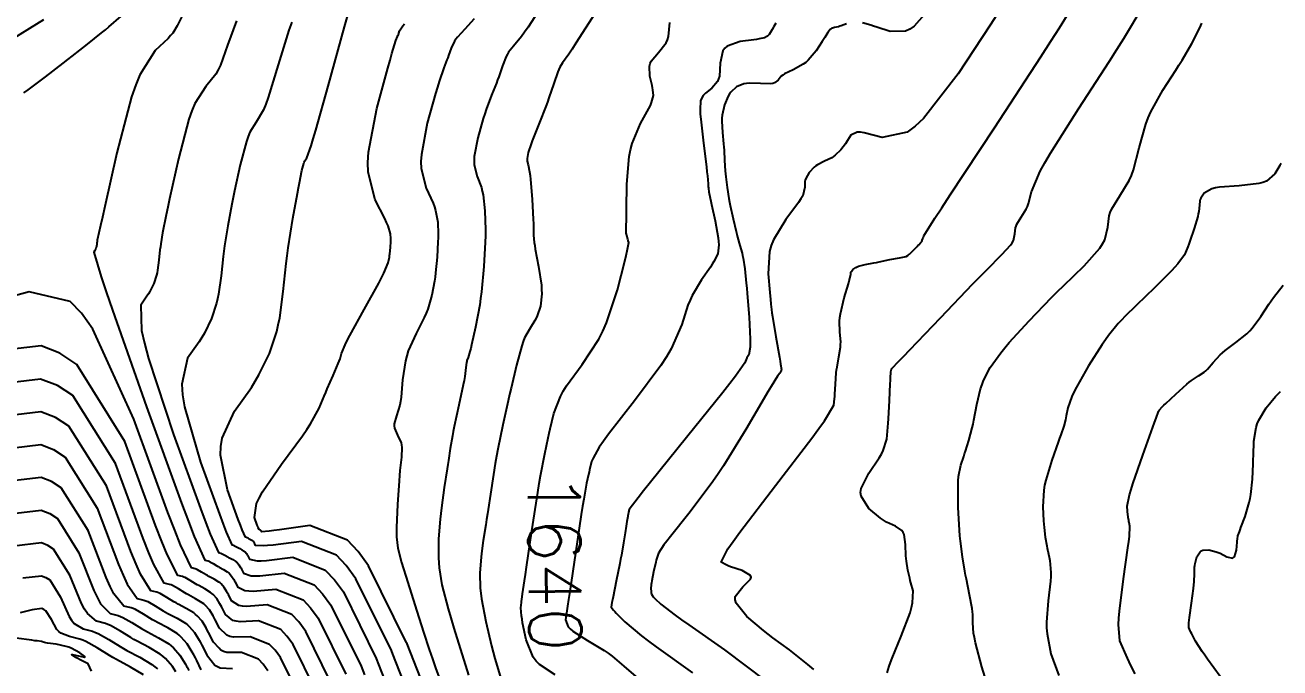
# Model space of a CAD drawing. Header units: metres. Extents: x 837475 to 838479, y 1189012 to 1191015.
# Drawn here: x 837615.7 to 837706.9, y 1190629 to 1190675.7 of the extents above; entities that cross this region are included whole.
import ezdxf

# ---------------------------------------------------------------- set-up
doc = ezdxf.new("R2010")
doc.units = ezdxf.units.M
doc.header["$LTSCALE"] = 0.3
doc.layers.add('COTAS 10', color=1, linetype='Continuous')
doc.layers.add('COTAS INT', color=252, linetype='Continuous')
doc.styles.get("Standard").update_dxf_attribs({"font": 'simplex.shx'})

msp = doc.modelspace()

# ---------------------------------------------------------------- linework, layer by layer
at = {"layer": 'COTAS 10'}
for points in [[(837678.342, 1190628.644), (837678.485, 1190629.127), (837678.583, 1190629.389), (837678.708, 1190629.706), (837679.371, 1190631.315), (837680.007, 1190633.018), (837680.115, 1190633.395), (837680.192, 1190633.73), (837680.224, 1190634.601), (837680.067, 1190635.2), (837680.026, 1190635.365), (837679.985, 1190635.529), (837679.847, 1190636.118), (837679.743, 1190636.757), (837679.723, 1190636.954), (837679.708, 1190637.159), (837679.689, 1190637.968), (837679.58, 1190638.698), (837679.508, 1190638.853), (837679.419, 1190638.987), (837678.946, 1190639.299), (837678.291, 1190639.605), (837678.086, 1190639.735), (837677.871, 1190639.884), (837677.01, 1190640.588), (837676.446, 1190641.489), (837676.418, 1190641.763), (837676.446, 1190642.047), (837677.012, 1190643.164), (837677.776, 1190644.263), (837677.93, 1190644.536), (837678.059, 1190644.796), (837678.314, 1190645.625), (837678.4, 1190646.507), (837678.422, 1190646.801), (837678.443, 1190647.117), (837678.511, 1190648.439), (837678.567, 1190649.646), (837678.58, 1190649.89), (837678.592, 1190650.095), (837678.625, 1190650.508), (837678.649, 1190650.639), (837678.654, 1190650.665), (837678.659, 1190650.687), (837678.673, 1190650.732), (837679.222, 1190651.312), (837679.565, 1190651.671), (837679.989, 1190652.116), (837682.211, 1190654.442), (837684.581, 1190656.908), (837685.099, 1190657.442), (837685.557, 1190657.911), (837686.712, 1190659.065), (837687.318, 1190659.738), (837687.43, 1190659.903), (837687.518, 1190660.059), (837687.634, 1190660.546), (837687.679, 1190660.992), (837687.722, 1190661.121), (837687.779, 1190661.254), (837688.095, 1190661.753), (837688.455, 1190662.352), (837688.539, 1190662.547), (837688.616, 1190662.755), (837688.841, 1190663.608), (837689.476, 1190665.1), (837689.812, 1190665.71), (837690.217, 1190666.406), (837692.261, 1190669.629), (837694.511, 1190673.095), (837695.046, 1190673.943), (837695.544, 1190674.743), (837697.026, 1190677.228)], [(837614.317, 1190674.439), (837617.066, 1190676.121)], [(837644.409, 1190624.953), (837642.423, 1190630.005), (837642.32, 1190630.264), (837639.745, 1190635.478), (837639.035, 1190636.442), (837638.326, 1190637.198), (837635.774, 1190638.198), (837633.717, 1190637.936), (837633.319, 1190637.896), (837632.996, 1190637.871), (837632.45, 1190637.901), (837632.394, 1190638.014), (837632.379, 1190638.041), (837632.365, 1190638.067), (837632.317, 1190638.145), (837632.261, 1190638.21), (837632.242, 1190638.226), (837632.221, 1190638.242), (837632.133, 1190638.296), (837632.038, 1190638.346), (837631.988, 1190638.374), (837631.905, 1190638.426), (837631.827, 1190638.469), (837631.807, 1190638.478), (837631.787, 1190638.486), (837631.717, 1190638.503), (837631.475, 1190639.037), (837631.346, 1190639.371), (837631.191, 1190639.785), (837630.406, 1190641.952), (837629.902, 1190644.467), (837629.923, 1190645.1), (837630.014, 1190645.706), (837630.924, 1190647.668), (837632.143, 1190649.396), (837632.428, 1190649.856), (837632.691, 1190650.306), (837633.453, 1190651.864), (837633.981, 1190653.467), (837634.097, 1190653.947), (837634.199, 1190654.441), (837634.457, 1190656.354), (837634.668, 1190658.392), (837634.741, 1190658.965), (837634.821, 1190659.542), (837635.159, 1190661.656), (837635.49, 1190663.493), (837635.564, 1190663.896), (837635.632, 1190664.251), (837635.813, 1190665.152), (837635.948, 1190665.657), (837635.986, 1190665.764), (837636.024, 1190665.857), (837636.162, 1190666.074), (837636.486, 1190666.948), (837636.641, 1190667.455), (837636.824, 1190668.078), (837637.723, 1190671.283), (837638.907, 1190675.603), (837639.14, 1190676.454)], [(837654.211, 1190628.504), (837653.074, 1190629.243), (837652.83, 1190629.507), (837652.617, 1190629.797), (837652.103, 1190631.058), (837651.856, 1190632.282), (837651.811, 1190632.549), (837651.776, 1190632.785), (837651.732, 1190633.376), (837651.762, 1190633.767), (837651.773, 1190633.877), (837651.786, 1190633.987), (837651.842, 1190634.39), (837651.985, 1190635.34), (837652.053, 1190635.795), (837652.133, 1190636.334), (837652.523, 1190638.973), (837652.952, 1190641.766), (837653.057, 1190642.401), (837653.155, 1190642.977), (837653.459, 1190644.559), (837653.722, 1190645.736), (837653.794, 1190646.057), (837653.867, 1190646.375), (837654.128, 1190647.502), (837654.129, 1190647.507), (837654.604, 1190648.73), (837654.811, 1190649.107), (837655.05, 1190649.5), (837656.187, 1190651.057), (837657.402, 1190652.901), (837657.691, 1190653.475), (837657.959, 1190654.076), (837658.754, 1190656.477), (837659.28, 1190658.574), (837659.379, 1190658.984), (837659.457, 1190659.319), (837659.568, 1190659.914), (837659.536, 1190660.048), (837659.523, 1190660.094), (837659.508, 1190660.144), (837659.442, 1190660.354), (837659.384, 1190660.597), (837659.375, 1190660.667), (837659.369, 1190660.74), (837659.373, 1190661.012), (837659.396, 1190661.666), (837659.402, 1190661.978), (837659.408, 1190662.348), (837659.43, 1190664.158), (837659.594, 1190666.161), (837659.691, 1190666.653), (837659.809, 1190667.117), (837660.419, 1190668.565), (837661.023, 1190669.652), (837661.137, 1190669.888), (837661.229, 1190670.095), (837661.372, 1190670.612), (837661.326, 1190671.029), (837661.299, 1190671.175), (837661.266, 1190671.333), (837661.097, 1190672.011), (837661.067, 1190672.739), (837661.122, 1190672.928), (837661.204, 1190673.112), (837661.73, 1190673.732), (837662.285, 1190674.422), (837662.387, 1190674.65), (837662.466, 1190674.895), (837662.561, 1190675.912)], [(837636.801, 1190627.418), (837635.174, 1190630.711), (837634.726, 1190631.319), (837634.278, 1190631.797), (837632.667, 1190632.428), (837631.32, 1190632.362), (837631.039, 1190632.399), (837630.798, 1190632.461), (837630.259, 1190632.886), (837629.993, 1190633.417), (837629.923, 1190633.546), (837629.856, 1190633.667), (837629.63, 1190634.039), (837629.367, 1190634.343), (837629.276, 1190634.421), (837629.178, 1190634.496), (837628.761, 1190634.748), (837628.312, 1190634.985), (837628.194, 1190635.051), (837628.078, 1190635.118), (837627.684, 1190635.361), (837627.319, 1190635.566), (837627.223, 1190635.608), (837627.127, 1190635.645), (837626.799, 1190635.726), (837626.014, 1190637.245), (837625.632, 1190638.188), (837625.178, 1190639.358), (837622.941, 1190645.469), (837619.465, 1190651.047), (837618.23, 1190651.881), (837616.876, 1190652.406), (837611, 1190651.737)], [(837614.196, 1190640.149), (837616.872, 1190640.468), (837617.487, 1190640.236), (837618.047, 1190639.866), (837619.613, 1190637.376), (837620.696, 1190634.633), (837620.952, 1190634.103), (837621.188, 1190633.673), (837621.881, 1190632.949), (837622.468, 1190632.804), (837622.638, 1190632.739), (837622.812, 1190632.662), (837623.464, 1190632.296), (837624.169, 1190631.861), (837624.375, 1190631.742), (837624.586, 1190631.623), (837625.389, 1190631.2), (837626.135, 1190630.75), (837626.31, 1190630.615), (837626.472, 1190630.475), (837626.942, 1190629.933), (837627.347, 1190629.268), (837627.419, 1190629.14), (837627.467, 1190629.052), (837627.591, 1190628.821)]]:
    msp.add_lwpolyline(points, dxfattribs=at)
at = {"layer": 'COTAS INT'}
for points in [[(837673.013, 1190628.881), (837672.59, 1190629.256), (837671.242, 1190630.319), (837670.033, 1190631.198), (837669.699, 1190631.457), (837669.364, 1190631.723), (837668.157, 1190632.74), (837667.375, 1190633.718), (837667.308, 1190633.958), (837667.307, 1190634.186), (837667.846, 1190634.9), (837668.426, 1190635.466), (837668.451, 1190635.599), (837668.418, 1190635.723), (837667.807, 1190636.087), (837666.97, 1190636.362), (837666.794, 1190636.43), (837666.641, 1190636.494), (837666.291, 1190636.692), (837666.777, 1190637.652), (837667.152, 1190638.196), (837667.631, 1190638.86), (837670.231, 1190642.263), (837672.878, 1190645.705), (837673.387, 1190646.394), (837673.799, 1190646.969), (837674.479, 1190648.093), (837674.523, 1190648.559), (837674.535, 1190648.72), (837674.546, 1190648.894), (837674.584, 1190649.636), (837674.645, 1190650.442), (837674.671, 1190650.657), (837674.702, 1190650.869), (837674.843, 1190651.602), (837674.955, 1190652.309), (837674.965, 1190652.504), (837674.968, 1190652.699), (837674.904, 1190653.399), (837674.881, 1190654.205), (837674.91, 1190654.467), (837674.953, 1190654.746), (837675.232, 1190655.891), (837675.533, 1190656.92), (837675.59, 1190657.126), (837675.635, 1190657.298), (837675.7, 1190657.631), (837675.717, 1190657.749), (837675.731, 1190657.785), (837675.749, 1190657.823), (837675.85, 1190657.969), (837676.065, 1190658.116), (837676.155, 1190658.154), (837676.259, 1190658.191), (837676.745, 1190658.313), (837677.371, 1190658.439), (837677.562, 1190658.477), (837677.761, 1190658.517), (837678.547, 1190658.676), (837679.236, 1190658.814), (837679.375, 1190658.841), (837679.491, 1190658.863), (837679.722, 1190658.903), (837679.852, 1190658.977), (837679.905, 1190659.02), (837679.966, 1190659.074), (837680.244, 1190659.35), (837680.523, 1190659.64), (837680.584, 1190659.703), (837680.638, 1190659.758), (837680.772, 1190659.892), (837680.842, 1190659.97), (837680.855, 1190659.989), (837680.865, 1190660.007), (837680.878, 1190660.063), (837680.883, 1190660.114), (837680.888, 1190660.129), (837680.895, 1190660.144), (837680.931, 1190660.202), (837680.973, 1190660.271), (837680.982, 1190660.293), (837680.991, 1190660.317), (837681.017, 1190660.415), (837681.815, 1190661.684), (837682.31, 1190662.445), (837682.925, 1190663.385), (837686.136, 1190668.262), (837689.519, 1190673.426), (837690.242, 1190674.548), (837690.872, 1190675.535), (837692.374, 1190677.986)], [(837627.2, 1190676.58), (837626.738, 1190675.68), (837626.426, 1190675.147), (837626.27, 1190674.96), (837626.084, 1190674.754), (837625.16, 1190673.868), (837624.048, 1190672.12), (837623.743, 1190671.371), (837623.44, 1190670.507), (837622.354, 1190666.433), (837621.482, 1190662.528), (837621.314, 1190661.771), (837621.177, 1190661.155), (837620.947, 1190660.104), (837620.926, 1190659.971), (837620.921, 1190659.935), (837620.917, 1190659.9), (837620.904, 1190659.772), (837620.887, 1190659.653), (837620.881, 1190659.622), (837620.874, 1190659.592), (837620.841, 1190659.492), (837620.793, 1190659.394), (837620.777, 1190659.366), (837620.759, 1190659.337), (837620.683, 1190659.229), (837621.221, 1190657.437), (837621.59, 1190656.346), (837622.056, 1190654.997), (837624.531, 1190647.98), (837627.066, 1190640.979), (837627.569, 1190639.641), (837627.985, 1190638.563), (837628.766, 1190636.837), (837628.991, 1190636.781), (837629.056, 1190636.756), (837629.123, 1190636.727), (837629.372, 1190636.587), (837629.642, 1190636.42), (837629.721, 1190636.375), (837629.802, 1190636.329), (837630.11, 1190636.167), (837630.395, 1190635.995), (837630.463, 1190635.943), (837630.524, 1190635.889), (837630.705, 1190635.682), (837630.86, 1190635.427), (837630.906, 1190635.344), (837630.953, 1190635.256), (837631.135, 1190634.892), (837631.677, 1190634.625), (837631.951, 1190634.598), (837632.279, 1190634.591), (837633.91, 1190634.736), (837635.897, 1190633.957), (837636.45, 1190633.368), (837637.003, 1190632.617), (837639.008, 1190628.557)], [(837653.39, 1190677.33), (837652.249, 1190675.577), (837651.998, 1190675.211), (837651.775, 1190674.898), (837651.202, 1190674.196), (837650.84, 1190673.755), (837650.75, 1190673.606), (837650.664, 1190673.444), (837650.39, 1190672.76), (837650.119, 1190671.968), (837650.035, 1190671.739), (837649.948, 1190671.505), (837649.597, 1190670.622), (837649.215, 1190669.594), (837649.107, 1190669.268), (837648.998, 1190668.924), (837648.597, 1190667.532), (837648.341, 1190666.184), (837648.324, 1190665.868), (837648.33, 1190665.576), (837648.544, 1190664.726), (837648.854, 1190663.923), (837648.92, 1190663.661), (837648.977, 1190663.381), (837649.114, 1190662.226), (837649.152, 1190660.834), (837649.148, 1190660.405), (837649.137, 1190659.956), (837649.043, 1190658.177), (837648.867, 1190656.341), (837648.805, 1190655.858), (837648.736, 1190655.384), (837648.437, 1190653.762), (837648.146, 1190652.481), (837648.082, 1190652.223), (837648.026, 1190652.006), (837647.886, 1190651.57), (837647.807, 1190651.359), (837647.79, 1190651.284), (837647.775, 1190651.201), (837647.739, 1190650.843), (837647.646, 1190650.175), (837647.595, 1190649.897), (837647.533, 1190649.579), (837647.218, 1190648.093), (837646.887, 1190646.547), (837646.815, 1190646.191), (837646.751, 1190645.865), (837646.59, 1190644.947), (837646.459, 1190644.079), (837646.414, 1190643.784), (837646.365, 1190643.466), (837646.155, 1190642.12), (837645.95, 1190640.636), (837645.903, 1190640.23), (837645.862, 1190639.826), (837645.751, 1190638.386), (837645.737, 1190637.005), (837645.757, 1190636.639), (837645.787, 1190636.279), (837645.982, 1190635.038), (837646.437, 1190633.307), (837646.631, 1190632.638), (837646.856, 1190631.886), (837647.912, 1190628.488)], [(837657.124, 1190676.585), (837655.732, 1190674.404), (837655.452, 1190673.975), (837655.218, 1190673.622), (837654.754, 1190672.975), (837654.558, 1190672.654), (837654.493, 1190672.505), (837654.423, 1190672.33), (837654.128, 1190671.484), (837653.767, 1190670.43), (837653.655, 1190670.124), (837653.538, 1190669.812), (837653.071, 1190668.636), (837652.643, 1190667.565), (837652.55, 1190667.319), (837652.469, 1190667.095), (837652.266, 1190666.47), (837652.184, 1190666.039), (837652.178, 1190665.937), (837652.18, 1190665.844), (837652.249, 1190665.572), (837652.364, 1190665.053), (837652.396, 1190664.804), (837652.428, 1190664.509), (837652.54, 1190663.063), (837652.625, 1190661.603), (837652.64, 1190661.299), (837652.65, 1190661.039), (837652.655, 1190660.462), (837652.697, 1190659.933), (837652.731, 1190659.703), (837652.774, 1190659.437), (837653.011, 1190658.176), (837653.215, 1190656.825), (837653.237, 1190656.501), (837653.244, 1190656.201), (837653.147, 1190655.299), (837652.914, 1190654.595), (837652.835, 1190654.418), (837652.75, 1190654.25), (837652.394, 1190653.709), (837652.001, 1190652.997), (837651.893, 1190652.72), (837651.785, 1190652.409), (837651.399, 1190650.998), (837651.015, 1190649.341), (837650.908, 1190648.874), (837650.802, 1190648.404), (837650.416, 1190646.679), (837650.05, 1190644.893), (837649.955, 1190644.384), (837649.864, 1190643.869), (837649.557, 1190641.96), (837649.296, 1190640.206), (837649.233, 1190639.789), (837649.175, 1190639.403), (837648.998, 1190638.255), (837648.868, 1190637.311), (837648.838, 1190637.053), (837648.812, 1190636.797), (837648.741, 1190635.881), (837648.779, 1190634.793), (837648.82, 1190634.427), (837648.876, 1190634.033), (837649.189, 1190632.378), (837649.603, 1190630.615), (837649.722, 1190630.153), (837649.843, 1190629.702), (837650.295, 1190628.169)], [(837681.393, 1190676.892), (837680.297, 1190675.637), (837679.992, 1190675.429), (837679.686, 1190675.283), (837678.574, 1190675.26), (837677.585, 1190675.584), (837677.357, 1190675.655), (837677.148, 1190675.719), (837676.556, 1190675.885)], [(837615.614, 1190670.803), (837615.926, 1190671.027), (837617.173, 1190671.963), (837618.459, 1190672.959), (837618.796, 1190673.221), (837619.124, 1190673.476), (837620.24, 1190674.345), (837621.261, 1190675.161), (837621.53, 1190675.382), (837621.792, 1190675.601), (837622.689, 1190676.377)], [(837631.066, 1190676.021), (837630.412, 1190674.259), (837629.897, 1190672.807), (837629.73, 1190672.469), (837629.553, 1190672.159), (837628.827, 1190671.27), (837628.04, 1190670.032), (837627.824, 1190669.502), (837627.609, 1190668.891), (837626.84, 1190666.006), (837626.199, 1190663.102), (837626.064, 1190662.479), (837625.948, 1190661.935), (837625.685, 1190660.621), (837625.558, 1190659.828), (837625.528, 1190659.612), (837625.501, 1190659.397), (837625.421, 1190658.633), (837625.324, 1190657.915), (837625.286, 1190657.73), (837625.243, 1190657.55), (837625.045, 1190656.949), (837624.759, 1190656.365), (837624.661, 1190656.196), (837624.554, 1190656.024), (837624.097, 1190655.375), (837624.152, 1190653.526), (837624.368, 1190652.597), (837624.671, 1190651.487), (837626.49, 1190645.971), (837628.441, 1190640.581), (837628.828, 1190639.551), (837629.148, 1190638.721), (837629.75, 1190637.392), (837629.923, 1190637.349), (837629.973, 1190637.33), (837630.024, 1190637.308), (837630.217, 1190637.2), (837630.424, 1190637.071), (837630.485, 1190637.036), (837630.547, 1190637.001), (837630.784, 1190636.877), (837631.004, 1190636.744), (837631.056, 1190636.704), (837631.103, 1190636.663), (837631.242, 1190636.503), (837631.361, 1190636.307), (837631.397, 1190636.243), (837631.433, 1190636.175), (837631.574, 1190635.895), (837632.117, 1190635.707), (837632.407, 1190635.697), (837632.758, 1190635.706), (837634.531, 1190635.89), (837636.707, 1190635.038), (837637.311, 1190634.393), (837637.917, 1190633.571), (837640.112, 1190629.126), (837640.355, 1190628.511)], [(837635.072, 1190675.928), (837634.86, 1190675.35), (837634.086, 1190672.838), (837633.367, 1190670.467), (837633.19, 1190669.979), (837633.022, 1190669.564), (837632.494, 1190668.672), (837632.032, 1190667.945), (837631.905, 1190667.633), (837631.779, 1190667.274), (837631.327, 1190665.579), (837630.915, 1190663.677), (837630.814, 1190663.187), (837630.719, 1190662.714), (837630.422, 1190661.139), (837630.189, 1190659.685), (837630.135, 1190659.289), (837630.084, 1190658.895), (837629.939, 1190657.494), (837629.762, 1190656.178), (837629.691, 1190655.838), (837629.612, 1190655.509), (837629.249, 1190654.407), (837628.725, 1190653.336), (837628.544, 1190653.026), (837628.348, 1190652.71), (837627.511, 1190651.522), (837627.083, 1190649.616), (837627.146, 1190648.849), (837627.286, 1190647.977), (837628.448, 1190643.962), (837629.816, 1190640.183), (837630.087, 1190639.461), (837630.312, 1190638.879), (837630.733, 1190637.948), (837630.855, 1190637.918), (837630.89, 1190637.904), (837630.926, 1190637.888), (837631.061, 1190637.813), (837631.206, 1190637.723), (837631.249, 1190637.698), (837631.293, 1190637.674), (837631.459, 1190637.586), (837631.613, 1190637.493), (837631.649, 1190637.465), (837631.682, 1190637.436), (837631.78, 1190637.324), (837631.863, 1190637.187), (837631.888, 1190637.142), (837631.914, 1190637.094), (837632.012, 1190636.898), (837632.556, 1190636.789), (837632.863, 1190636.797), (837633.238, 1190636.821), (837635.153, 1190637.044), (837637.516, 1190636.118), (837638.173, 1190635.417), (837638.831, 1190634.524), (837641.216, 1190629.695), (837641.389, 1190629.258), (837643.157, 1190624.76)], [(837645.66, 1190625.146), (837643.457, 1190630.751), (837643.424, 1190630.833), (837640.659, 1190636.431), (837639.897, 1190637.466), (837639.135, 1190638.278), (837636.396, 1190639.352), (837634.196, 1190639.05), (837633.775, 1190638.996), (837633.436, 1190638.953), (837632.889, 1190638.904), (837632.874, 1190638.933), (837632.871, 1190638.94), (837632.867, 1190638.946), (837632.855, 1190638.967), (837632.84, 1190638.983), (837632.835, 1190638.987), (837632.83, 1190638.992), (837632.807, 1190639.005), (837632.783, 1190639.018), (837632.776, 1190639.022), (837632.77, 1190639.025), (837632.749, 1190639.039), (837632.729, 1190639.05), (837632.719, 1190639.054), (837632.701, 1190639.058), (837632.639, 1190639.195), (837632.606, 1190639.281), (837632.566, 1190639.387), (837632.364, 1190639.943), (837632.517, 1190640.957), (837632.701, 1190641.352), (837632.945, 1190641.796), (837634.338, 1190643.814), (837635.847, 1190645.862), (837636.165, 1190646.326), (837636.44, 1190646.745), (837637.069, 1190647.885), (837637.437, 1190648.765), (837637.547, 1190649.02), (837637.659, 1190649.28), (837638.092, 1190650.26), (837638.459, 1190651.118), (837638.53, 1190651.302), (837638.588, 1190651.463), (837638.687, 1190651.847), (837638.949, 1190652.48), (837639.11, 1190652.797), (837639.309, 1190653.175), (837640.345, 1190655.052), (837641.395, 1190656.959), (837641.602, 1190657.356), (837641.774, 1190657.696), (837642.093, 1190658.452), (837642.168, 1190658.855), (837642.185, 1190658.972), (837642.2, 1190659.092), (837642.244, 1190659.548), (837642.267, 1190659.989), (837642.27, 1190660.1), (837642.271, 1190660.207), (837642.261, 1190660.552), (837642.076, 1190661.124), (837641.967, 1190661.373), (837641.832, 1190661.662), (837641.134, 1190663.033), (837640.629, 1190665.04), (837640.615, 1190665.729), (837640.656, 1190666.476), (837641.26, 1190669.658), (837642.058, 1190672.581), (837642.221, 1190673.165), (837642.359, 1190673.651), (837642.649, 1190674.594), (837642.766, 1190674.89), (837642.796, 1190674.969), (837642.824, 1190675.046), (837642.915, 1190675.311), (837643.146, 1190675.671), (837643.263, 1190675.806)], [(837648.332, 1190676.174), (837647.649, 1190675.417), (837647.121, 1190674.857), (837647.006, 1190674.706), (837646.905, 1190674.557), (837646.653, 1190674.036), (837646.472, 1190673.507), (837646.416, 1190673.354), (837646.357, 1190673.198), (837646.123, 1190672.608), (837645.787, 1190671.622), (837645.664, 1190671.216), (837645.528, 1190670.752), (837644.929, 1190668.595), (837644.499, 1190666.33), (837644.469, 1190665.798), (837644.479, 1190665.308), (837644.839, 1190663.879), (837645.343, 1190662.793), (837645.443, 1190662.517), (837645.527, 1190662.253), (837645.688, 1190661.389), (837645.712, 1190660.521), (837645.709, 1190660.253), (837645.702, 1190659.973), (837645.644, 1190658.862), (837645.534, 1190657.717), (837645.495, 1190657.415), (837645.452, 1190657.119), (837645.265, 1190656.107), (837644.96, 1190655.089), (837644.842, 1190654.789), (837644.711, 1190654.482), (837644.115, 1190653.311), (837643.546, 1190652.051), (837643.431, 1190651.688), (837643.334, 1190651.319), (837643.136, 1190649.936), (837643.019, 1190648.673), (837642.974, 1190648.379), (837642.922, 1190648.109), (837642.685, 1190647.337), (837642.53, 1190646.746), (837642.53, 1190646.591), (837642.548, 1190646.439), (837642.768, 1190645.921), (837643.018, 1190645.375), (837643.056, 1190645.207), (837643.08, 1190645.031), (837643.051, 1190644.332), (837642.935, 1190643.348), (837642.903, 1190642.993), (837642.872, 1190642.602), (837642.76, 1190640.891), (837642.695, 1190639.218), (837642.693, 1190638.851), (837642.698, 1190638.526), (837642.774, 1190637.699), (837643.061, 1190636.659), (837643.198, 1190636.2), (837643.361, 1190635.667), (837644.159, 1190633.121), (837644.652, 1190631.615), (837645.068, 1190630.34), (837645.301, 1190629.658), (837645.524, 1190629.014), (837646.263, 1190627.008)], [(837670.258, 1190675.859), (837670.116, 1190675.613), (837669.998, 1190675.41), (837669.776, 1190675.035), (837669.684, 1190674.942), (837669.649, 1190674.918), (837669.61, 1190674.893), (837669.432, 1190674.808), (837669.036, 1190674.714), (837668.858, 1190674.684), (837668.651, 1190674.652), (837667.659, 1190674.522), (837666.717, 1190674.197), (837666.542, 1190674.041), (837666.404, 1190673.857), (837666.213, 1190672.958), (837666.15, 1190672.019), (837666.092, 1190671.81), (837666.017, 1190671.623), (837665.6, 1190671.131), (837665.152, 1190670.785), (837665.058, 1190670.69), (837664.976, 1190670.595), (837664.785, 1190670.254), (837664.751, 1190669.571), (837664.768, 1190669.26), (837664.796, 1190668.897), (837664.99, 1190667.146), (837665.206, 1190665.418), (837665.247, 1190665.069), (837665.281, 1190664.776), (837665.339, 1190664.187), (837665.35, 1190663.963), (837665.356, 1190663.901), (837665.362, 1190663.838), (837665.391, 1190663.608), (837665.482, 1190663.143), (837665.527, 1190662.931), (837665.581, 1190662.684), (837665.847, 1190661.493), (837666.072, 1190660.26), (837666.101, 1190659.986), (837666.114, 1190659.742), (837666.037, 1190659.104), (837665.752, 1190658.541), (837665.633, 1190658.345), (837665.497, 1190658.131), (837664.862, 1190657.209), (837664.185, 1190656.08), (837664.023, 1190655.735), (837663.871, 1190655.375), (837663.415, 1190653.959), (837662.653, 1190652.19), (837662.31, 1190651.607), (837661.909, 1190650.985), (837659.98, 1190648.405), (837658.1, 1190646.003), (837657.729, 1190645.494), (837657.424, 1190645.051), (837656.993, 1190644.258), (837656.86, 1190644.015), (837656.72, 1190643.41), (837656.681, 1190643.24), (837656.642, 1190643.068), (837656.501, 1190642.438), (837656.291, 1190641.268), (837656.208, 1190640.756), (837656.115, 1190640.162), (837655.689, 1190637.337), (837655.276, 1190634.552), (837655.191, 1190633.982), (837655.119, 1190633.5), (837654.963, 1190632.49), (837655.164, 1190631.994), (837655.317, 1190631.837), (837655.512, 1190631.672), (837656.567, 1190631.003), (837657.052, 1190630.714), (837657.782, 1190630.276), (837658.079, 1190630.073), (837658.358, 1190629.87), (837659.22, 1190629.132), (837660.258, 1190628.235)], [(837675.397, 1190675.81), (837674.995, 1190675.664), (837674.897, 1190675.634), (837674.806, 1190675.608), (837674.53, 1190675.551), (837674.311, 1190675.476), (837674.256, 1190675.439), (837674.204, 1190675.394), (837674.036, 1190675.175), (837673.812, 1190674.811), (837673.725, 1190674.676), (837673.626, 1190674.525), (837673.176, 1190673.853), (837672.606, 1190673.173), (837672.431, 1190673.016), (837672.248, 1190672.874), (837671.527, 1190672.474), (837670.89, 1190672.17), (837670.76, 1190672.088), (837670.651, 1190672.007), (837670.423, 1190671.722), (837670.168, 1190671.517), (837670.041, 1190671.486), (837669.89, 1190671.466), (837669.14, 1190671.489), (837668.319, 1190671.509), (837668.124, 1190671.488), (837667.942, 1190671.454), (837667.4, 1190671.234), (837666.991, 1190670.853), (837666.893, 1190670.718), (837666.802, 1190670.569), (837666.527, 1190669.924), (837666.363, 1190669.172), (837666.341, 1190668.955), (837666.329, 1190668.735), (837666.371, 1190667.91), (837666.462, 1190667.082), (837666.481, 1190666.86), (837666.497, 1190666.641), (837666.535, 1190665.876), (837666.575, 1190665.124), (837666.592, 1190664.914), (837666.613, 1190664.703), (837666.711, 1190663.932), (837666.849, 1190663.11), (837666.896, 1190662.866), (837666.945, 1190662.614), (837667.153, 1190661.647), (837667.368, 1190660.734), (837667.423, 1190660.517), (837667.476, 1190660.315), (837667.65, 1190659.713), (837667.8, 1190659.147), (837667.838, 1190658.968), (837667.874, 1190658.778), (837667.994, 1190658.012), (837668.108, 1190656.967), (837668.142, 1190656.602), (837668.177, 1190656.205), (837668.31, 1190654.495), (837668.39, 1190652.905), (837668.392, 1190652.583), (837668.385, 1190652.313), (837668.287, 1190651.761), (837668.149, 1190651.541), (837668.118, 1190651.478), (837668.089, 1190651.415), (837668.01, 1190651.183), (837667.324, 1190650.207), (837666.912, 1190649.675), (837666.405, 1190649.03), (837663.773, 1190645.753), (837661.15, 1190642.507), (837660.648, 1190641.881), (837660.243, 1190641.373), (837659.59, 1190640.524), (837659.572, 1190640.445), (837659.567, 1190640.423), (837659.562, 1190640.4), (837659.544, 1190640.318), (837659.516, 1190640.165), (837659.505, 1190640.099), (837659.493, 1190640.021), (837659.438, 1190639.653), (837659.36, 1190639.148), (837659.334, 1190638.985), (837659.306, 1190638.811), (837659.189, 1190638.098), (837659.028, 1190637.197), (837658.973, 1190636.905), (837658.913, 1190636.593), (837658.657, 1190635.315), (837658.427, 1190634.172), (837658.384, 1190633.947), (837658.349, 1190633.762), (837658.297, 1190633.422), (837658.45, 1190633.209), (837658.545, 1190633.103), (837658.662, 1190632.978), (837659.274, 1190632.357), (837660.493, 1190631.332), (837660.993, 1190630.952), (837661.563, 1190630.53), (837664.211, 1190628.658)], [(837686.31, 1190676.474), (837685.82, 1190675.715), (837683.504, 1190672.182), (837680.988, 1190668.945), (837680.371, 1190668.373), (837679.79, 1190667.941), (837677.982, 1190667.553), (837676.671, 1190667.903), (837676.404, 1190667.935), (837676.178, 1190667.941), (837675.706, 1190667.73), (837675.471, 1190667.328), (837675.394, 1190667.214), (837675.312, 1190667.098), (837674.975, 1190666.665), (837674.57, 1190666.268), (837674.445, 1190666.173), (837674.314, 1190666.086), (837673.796, 1190665.828), (837673.287, 1190665.573), (837673.161, 1190665.487), (837673.043, 1190665.394), (837672.671, 1190665.006), (837672.425, 1190664.58), (837672.386, 1190664.463), (837672.359, 1190664.347), (837672.367, 1190663.934), (837672.209, 1190663.326), (837672.078, 1190663.088), (837671.91, 1190662.819), (837670.987, 1190661.595), (837670.078, 1190660.124), (837669.919, 1190659.7), (837669.799, 1190659.267), (837669.698, 1190657.644), (837669.824, 1190656.29), (837669.847, 1190656.028), (837669.864, 1190655.814), (837669.884, 1190655.448), (837669.934, 1190655.052), (837669.97, 1190654.82), (837670.016, 1190654.534), (837670.266, 1190653.059), (837670.516, 1190651.587), (837670.564, 1190651.304), (837670.601, 1190651.075), (837670.657, 1190650.696), (837670.652, 1190650.668), (837670.65, 1190650.652), (837670.647, 1190650.621), (837670.646, 1190650.592), (837670.646, 1190650.585), (837670.645, 1190650.579), (837670.643, 1190650.561), (837670.603, 1190650.499), (837670.577, 1190650.465), (837670.546, 1190650.424), (837670.384, 1190650.214), (837669.907, 1190649.462), (837669.677, 1190649.079), (837669.405, 1190648.621), (837668.071, 1190646.332), (837666.457, 1190643.702), (837666.009, 1190643.028), (837665.56, 1190642.378), (837663.933, 1190640.225), (837662.601, 1190638.566), (837662.337, 1190638.227), (837662.12, 1190637.939), (837661.717, 1190637.336), (837661.6, 1190636.97), (837661.563, 1190636.833), (837661.525, 1190636.68), (837661.371, 1190635.996), (837661.241, 1190635.328), (837661.218, 1190635.184), (837661.2, 1190635.059), (837661.181, 1190634.754), (837661.198, 1190634.58), (837661.203, 1190634.537), (837661.208, 1190634.495), (837661.225, 1190634.363), (837661.341, 1190634.178), (837661.408, 1190634.104), (837661.49, 1190634.019), (837661.91, 1190633.629), (837662.933, 1190632.844), (837663.394, 1190632.51), (837663.934, 1190632.126), (837666.526, 1190630.317), (837669.577, 1190628.015)], [(837685.755, 1190627.355), (837685.236, 1190629.087), (837684.772, 1190630.834), (837684.689, 1190631.206), (837684.626, 1190631.529), (837684.565, 1190632.292), (837684.573, 1190632.876), (837684.553, 1190633.086), (837684.524, 1190633.317), (837684.34, 1190634.326), (837684.109, 1190635.444), (837684.051, 1190635.743), (837683.995, 1190636.038), (837683.814, 1190637.067), (837683.667, 1190638.229), (837683.633, 1190638.608), (837683.602, 1190639.011), (837683.514, 1190640.675), (837683.499, 1190642.255), (837683.514, 1190642.607), (837683.538, 1190642.92), (837683.692, 1190643.74), (837683.909, 1190644.365), (837683.972, 1190644.556), (837684.037, 1190644.755), (837684.283, 1190645.537), (837684.528, 1190646.443), (837684.592, 1190646.721), (837684.655, 1190647.01), (837684.869, 1190648.147), (837685.141, 1190649.298), (837685.24, 1190649.595), (837685.349, 1190649.883), (837685.829, 1190650.843), (837686.597, 1190651.911), (837686.888, 1190652.265), (837687.213, 1190652.646), (837688.67, 1190654.234), (837690.301, 1190655.916), (837690.736, 1190656.355), (837691.164, 1190656.784), (837692.651, 1190658.238), (837693.794, 1190659.506), (837694.005, 1190659.817), (837694.171, 1190660.111), (837694.389, 1190661.03), (837694.475, 1190661.87), (837694.556, 1190662.114), (837694.663, 1190662.363), (837695.259, 1190663.305), (837695.936, 1190664.434), (837696.095, 1190664.801), (837696.241, 1190665.192), (837696.665, 1190666.801), (837697.136, 1190668.517), (837697.313, 1190668.975), (837697.51, 1190669.427), (837698.386, 1190670.997), (837699.32, 1190672.442), (837699.554, 1190672.815), (837699.776, 1190673.176), (837700.488, 1190674.379), (837701.07, 1190675.532), (837701.211, 1190675.86)], [(837706.979, 1190665.671), (837706.878, 1190665.521), (837706.524, 1190664.919), (837705.913, 1190664.39), (837705.65, 1190664.286), (837705.348, 1190664.2), (837703.917, 1190664.045), (837702.497, 1190663.942), (837702.201, 1190663.89), (837701.946, 1190663.827), (837701.376, 1190663.514), (837701.143, 1190663.146), (837701.101, 1190663.048), (837701.07, 1190662.953), (837701.036, 1190662.625), (837700.996, 1190662.174), (837700.959, 1190662), (837700.912, 1190661.806), (837700.65, 1190660.931), (837700.339, 1190660.025), (837700.26, 1190659.812), (837700.185, 1190659.615), (837699.943, 1190659.038), (837699.476, 1190658.382), (837699.26, 1190658.135), (837699.006, 1190657.859), (837697.775, 1190656.628), (837696.47, 1190655.368), (837696.17, 1190655.073), (837695.896, 1190654.803), (837695.128, 1190654.025), (837694.437, 1190653.175), (837694.212, 1190652.86), (837693.972, 1190652.509), (837692.985, 1190650.955), (837692.094, 1190649.403), (837691.915, 1190649.054), (837691.765, 1190648.74), (837691.47, 1190647.9), (837691.362, 1190647.327), (837691.33, 1190647.182), (837691.298, 1190647.042), (837691.175, 1190646.585), (837690.963, 1190645.95), (837690.876, 1190645.697), (837690.775, 1190645.411), (837690.306, 1190644.103), (837689.87, 1190642.657), (837689.791, 1190642.284), (837689.729, 1190641.924), (837689.655, 1190640.723), (837689.709, 1190639.701), (837689.728, 1190639.452), (837689.749, 1190639.22), (837689.839, 1190638.506), (837689.951, 1190637.873), (837689.985, 1190637.692), (837690.021, 1190637.508), (837690.163, 1190636.821), (837690.236, 1190635.943), (837690.229, 1190635.638), (837690.209, 1190635.307), (837690.041, 1190633.888), (837689.923, 1190632.328), (837689.935, 1190631.908), (837689.968, 1190631.493), (837690.25, 1190630.035), (837690.823, 1190628.449)], [(837696.366, 1190628.581), (837696.06, 1190629.182), (837695.801, 1190629.708), (837695.263, 1190630.984), (837695.164, 1190632.152), (837695.182, 1190632.61), (837695.219, 1190633.127), (837695.516, 1190635.484), (837695.846, 1190637.737), (837695.904, 1190638.19), (837695.948, 1190638.568), (837695.985, 1190639.316), (837695.933, 1190639.572), (837695.919, 1190639.641), (837695.906, 1190639.708), (837695.865, 1190639.944), (837695.831, 1190640.21), (837695.823, 1190640.297), (837695.816, 1190640.39), (837695.796, 1190640.771), (837695.959, 1190641.593), (837696.067, 1190641.962), (837696.203, 1190642.394), (837696.92, 1190644.466), (837697.779, 1190646.838), (837697.89, 1190647.145), (837698.067, 1190647.634), (837698.068, 1190647.641), (837698.069, 1190647.643), (837698.069, 1190647.645), (837698.071, 1190647.654), (837698.081, 1190647.675), (837698.087, 1190647.686), (837698.094, 1190647.698), (837698.13, 1190647.759), (837698.339, 1190647.98), (837698.455, 1190648.093), (837698.597, 1190648.23), (837699.318, 1190648.911), (837700.112, 1190649.618), (837700.3, 1190649.771), (837700.472, 1190649.904), (837700.979, 1190650.23), (837701.392, 1190650.503), (837701.507, 1190650.602), (837701.622, 1190650.713), (837702.037, 1190651.199), (837702.542, 1190651.759), (837702.713, 1190651.916), (837702.898, 1190652.074), (837703.682, 1190652.649), (837704.49, 1190653.293), (837704.691, 1190653.493), (837704.882, 1190653.703), (837705.491, 1190654.541), (837706.073, 1190655.441), (837706.248, 1190655.689), (837706.429, 1190655.937), (837707.131, 1190656.831)], [(837637.904, 1190627.987), (837636.089, 1190631.664), (837635.588, 1190632.344), (837635.088, 1190632.877), (837633.288, 1190633.582), (837631.799, 1190633.477), (837631.495, 1190633.499), (837631.237, 1190633.543), (837630.697, 1190633.889), (837630.473, 1190634.337), (837630.415, 1190634.445), (837630.358, 1190634.547), (837630.167, 1190634.86), (837629.946, 1190635.116), (837629.869, 1190635.182), (837629.787, 1190635.245), (837629.435, 1190635.457), (837629.057, 1190635.657), (837628.958, 1190635.713), (837628.86, 1190635.769), (837628.528, 1190635.974), (837628.221, 1190636.146), (837628.139, 1190636.182), (837628.059, 1190636.213), (837627.782, 1190636.281), (837626.98, 1190637.959), (837626.568, 1190639.005), (837626.074, 1190640.303), (837623.607, 1190647.087), (837620.614, 1190653.631), (837619.788, 1190654.778), (837618.964, 1190655.635), (837616, 1190656.327), (837613.827, 1190655.768)], [(837635.697, 1190626.849), (837634.26, 1190629.757), (837633.864, 1190630.295), (837633.468, 1190630.717), (837632.045, 1190631.275), (837630.841, 1190631.247), (837630.583, 1190631.3), (837630.358, 1190631.379), (837629.82, 1190631.883), (837629.512, 1190632.498), (837629.432, 1190632.647), (837629.354, 1190632.788), (837629.092, 1190633.218), (837628.788, 1190633.569), (837628.683, 1190633.66), (837628.57, 1190633.747), (837628.087, 1190634.038), (837627.567, 1190634.312), (837627.43, 1190634.389), (837627.296, 1190634.466), (837626.84, 1190634.748), (837626.418, 1190634.985), (837626.306, 1190635.034), (837626.196, 1190635.077), (837625.815, 1190635.171), (837625.049, 1190636.53), (837624.696, 1190637.371), (837624.282, 1190638.413), (837622.276, 1190643.85), (837619.161, 1190648.802), (837618.047, 1190649.538), (837616.825, 1190649.998), (837611.503, 1190649.364)], [(837702.549, 1190628.379), (837701.631, 1190629.63), (837701.427, 1190629.922), (837701.244, 1190630.19), (837700.764, 1190630.96), (837700.483, 1190631.483), (837700.426, 1190631.595), (837700.377, 1190631.693), (837700.277, 1190631.932), (837700.28, 1190632.293), (837700.298, 1190632.468), (837700.322, 1190632.676), (837700.468, 1190633.701), (837700.617, 1190634.787), (837700.643, 1190635.033), (837700.663, 1190635.256), (837700.68, 1190635.866), (837700.691, 1190636.329), (837700.707, 1190636.459), (837700.728, 1190636.59), (837700.853, 1190637.072), (837701.086, 1190637.447), (837701.176, 1190637.511), (837701.277, 1190637.557), (837701.732, 1190637.58), (837702.252, 1190637.45), (837702.394, 1190637.399), (837702.535, 1190637.343), (837703.035, 1190637.088), (837703.442, 1190636.981), (837703.523, 1190637.019), (837703.591, 1190637.085), (837703.726, 1190637.567), (837703.771, 1190638.134), (837703.783, 1190638.254), (837703.795, 1190638.359), (837703.836, 1190638.602), (837703.94, 1190638.904), (837703.991, 1190639.045), (837704.052, 1190639.21), (837704.356, 1190640.015), (837704.662, 1190641.019), (837704.725, 1190641.31), (837704.779, 1190641.606), (837704.894, 1190642.723), (837704.943, 1190643.849), (837704.955, 1190644.15), (837704.966, 1190644.448), (837705, 1190645.487), (837705.155, 1190646.474), (837705.242, 1190646.739), (837705.348, 1190647.001), (837705.891, 1190647.916), (837706.557, 1190648.72), (837706.742, 1190648.912), (837706.926, 1190649.09)], [(837633.346, 1190628.804), (837633.002, 1190629.271), (837632.659, 1190629.637), (837631.424, 1190630.121), (837630.361, 1190630.132), (837630.127, 1190630.2), (837630.075, 1190630.225), (837629.918, 1190630.297), (837629.79, 1190630.438), (837629.382, 1190630.88), (837629.032, 1190631.579), (837628.941, 1190631.748), (837628.852, 1190631.908), (837628.555, 1190632.397), (837628.209, 1190632.796), (837628.09, 1190632.898), (837627.961, 1190632.998), (837627.412, 1190633.329), (837626.822, 1190633.64), (837626.666, 1190633.727), (837626.514, 1190633.815), (837625.996, 1190634.135), (837625.516, 1190634.404), (837625.389, 1190634.461), (837625.264, 1190634.509), (837624.832, 1190634.615), (837624.084, 1190635.816), (837623.76, 1190636.554), (837623.385, 1190637.468), (837621.61, 1190642.232), (837618.882, 1190646.568), (837617.907, 1190647.213), (837616.837, 1190647.615), (837612.177, 1190647.06)], [(837612.85, 1190644.757), (837616.848, 1190645.233), (837617.767, 1190644.887), (837618.604, 1190644.334), (837620.944, 1190640.613), (837622.489, 1190636.523), (837622.824, 1190635.737), (837623.119, 1190635.102), (837623.848, 1190634.06), (837624.332, 1190633.94), (837624.472, 1190633.887), (837624.615, 1190633.824), (837625.152, 1190633.522), (837625.733, 1190633.164), (837625.902, 1190633.066), (837626.076, 1190632.968), (837626.738, 1190632.619), (837627.352, 1190632.249), (837627.497, 1190632.137), (837627.63, 1190632.022), (837628.017, 1190631.575), (837628.351, 1190631.028), (837628.45, 1190630.85), (837628.552, 1190630.66), (837628.906, 1190629.954), (837628.944, 1190629.877), (837629.479, 1190629.215), (837629.671, 1190629.101), (837629.882, 1190629.018), (837630.762, 1190628.97)], [(837628.505, 1190628.874), (837628.167, 1190629.55), (837628.071, 1190629.74), (837627.958, 1190629.951), (837627.849, 1190630.148), (837627.48, 1190630.754), (837627.051, 1190631.249), (837626.903, 1190631.376), (837626.744, 1190631.499), (837626.063, 1190631.91), (837625.331, 1190632.296), (837625.139, 1190632.404), (837624.951, 1190632.512), (837624.308, 1190632.909), (837623.713, 1190633.243), (837623.555, 1190633.313), (837623.4, 1190633.372), (837622.864, 1190633.504), (837622.153, 1190634.387), (837621.888, 1190634.92), (837621.593, 1190635.578), (837620.279, 1190638.995), (837618.325, 1190642.1), (837617.627, 1190642.562), (837616.86, 1190642.85), (837613.523, 1190642.453)], [(837626.646, 1190628.717), (837626.405, 1190629.111), (837625.893, 1190629.702), (837625.717, 1190629.854), (837625.526, 1190630.001), (837624.715, 1190630.49), (837623.841, 1190630.951), (837623.611, 1190631.08), (837623.387, 1190631.21), (837622.62, 1190631.683), (837621.91, 1190632.082), (837621.721, 1190632.165), (837621.536, 1190632.236), (837620.897, 1190632.394), (837620.223, 1190632.958), (837620.016, 1190633.286), (837619.8, 1190633.688), (837618.947, 1190635.758), (837617.768, 1190637.632), (837617.347, 1190637.911), (837616.884, 1190638.085), (837614.87, 1190637.845)], [(837615.543, 1190635.541), (837616.896, 1190635.702), (837617.207, 1190635.585), (837617.49, 1190635.398), (837618.281, 1190634.14), (837618.904, 1190632.743), (837619.08, 1190632.469), (837619.257, 1190632.244), (837619.913, 1190631.838), (837620.605, 1190631.668), (837620.805, 1190631.591), (837621.008, 1190631.501), (837621.776, 1190631.07), (837622.605, 1190630.558), (837622.847, 1190630.418), (837623.096, 1190630.279), (837624.04, 1190629.781), (837624.918, 1190629.252), (837625.124, 1190629.093), (837625.314, 1190628.929)], [(837624.309, 1190628.503), (837623.366, 1190629.071), (837622.351, 1190629.607), (837622.084, 1190629.757), (837621.823, 1190629.907), (837620.932, 1190630.457), (837620.107, 1190630.92), (837619.888, 1190631.017), (837619.673, 1190631.1), (837618.93, 1190631.283), (837618.292, 1190631.529), (837618.144, 1190631.652), (837618.007, 1190631.798), (837617.616, 1190632.521), (837617.211, 1190633.165), (837617.066, 1190633.26), (837616.908, 1190633.32), (837616.216, 1190633.237), (837615.342, 1190633.018)], [(837620.515, 1190628.76), (837620.272, 1190629.305), (837620.035, 1190629.422), (837619.945, 1190629.469), (837619.843, 1190629.522), (837619.386, 1190629.768), (837619.094, 1190629.959), (837619.097, 1190629.977), (837619.137, 1190629.981), (837619.58, 1190629.872), (837620.01, 1190629.782), (837620.041, 1190629.799), (837620.033, 1190629.833), (837619.687, 1190630.105), (837619.057, 1190630.436), (837618.871, 1190630.508), (837618.679, 1190630.571), (837617.946, 1190630.728), (837617.327, 1190630.815), (837617.208, 1190630.835), (837617.111, 1190630.853), (837616.95, 1190630.903), (837616.933, 1190630.931), (837616.926, 1190630.935), (837616.919, 1190630.937), (837616.89, 1190630.934), (837616.587, 1190630.962), (837616.409, 1190630.984), (837616.189, 1190631.013), (837615.052, 1190631.17)]]:
    msp.add_lwpolyline(points, dxfattribs=at)

# ---------------------------------------------------------------- texts
at = {"layer": 'COTAS 10', "insert": (837652.217, 1190643.173), "char_height": 3.799998, "attachment_point": 7, "rotation": 270.5878449}
msp.add_mtext('1640', dxfattribs=at)

doc.saveas('drawing.dxf')
